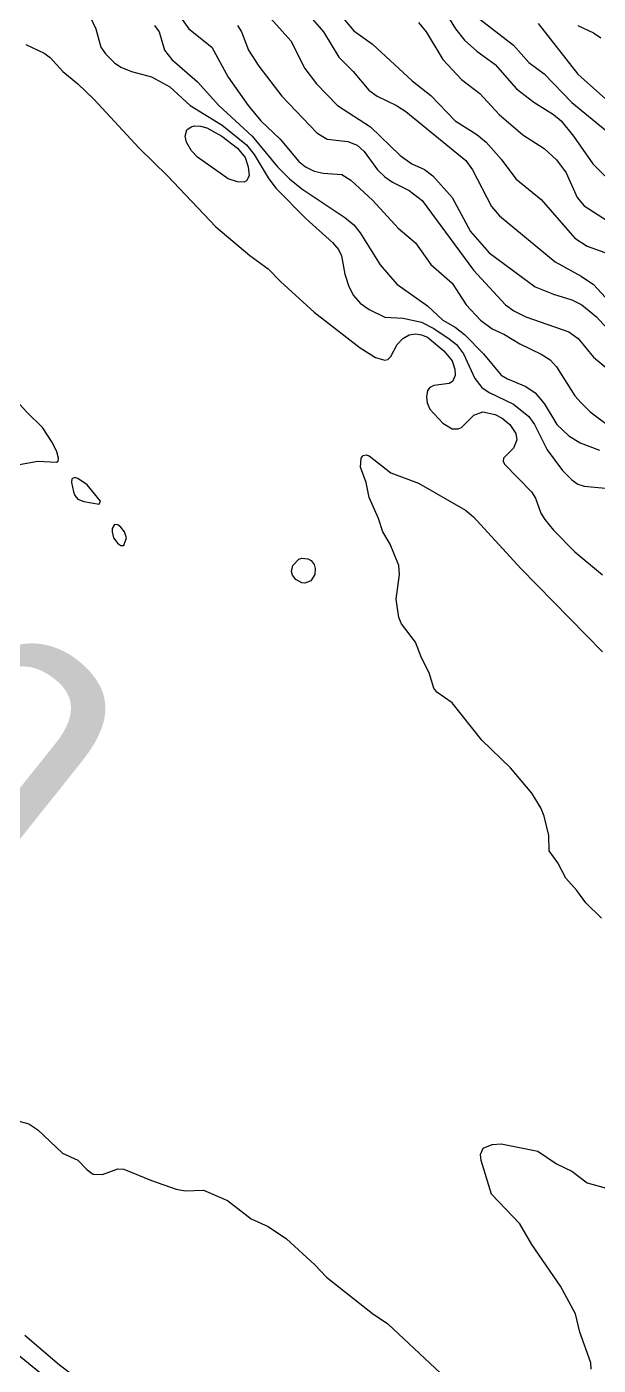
# Model space of a CAD drawing. Extents: x 474277 to 475042, y 254928 to 255625.
# Drawn here: x 474694.77 to 474709.05, y 255035.73 to 255069.19 of the extents above; entities that cross this region are included whole.
import ezdxf

# ---------------------------------------------------------------- set-up
doc = ezdxf.new("R2010")
doc.units = 0
doc.header["$MEASUREMENT"] = 0
doc.layers.add('BaseMapV2_DTM_export_MonNov09090547073261 — entities', color=1, linetype='CONTINUOUS')
doc.styles.get("Standard").update_dxf_attribs({"font": 'romans.shx'})

msp = doc.modelspace()

# ---------------------------------------------------------------- linework, layer by layer
at = {"layer": 'BaseMapV2_DTM_export_MonNov09090547073261 — entities', "color": 15, "linetype": 'Continuous', "true_color": 0xb7484b}
for points in [[(474701.723, 255070.546, 87.25), (474702.95, 255069.093, 87.25), (474703.41, 255068.759, 87.25), (474704.404, 255067.839, 87.25), (474704.867, 255067.475, 87.25), (474705.474, 255066.843, 87.25), (474706.017, 255066.5, 87.25), (474706.25, 255066.306, 87.25), (474706.63, 255065.883, 87.25), (474706.995, 255065.386, 87.25), (474707.627, 255064.877, 87.25), (474708.471, 255063.909, 87.25), (474708.777, 255063.71, 87.25), (474709.22, 255063.546, 87.25)], [(474696.211, 255069.756, 88.75), (474696.499, 255069.143, 88.75), (474696.625, 255068.683, 88.75), (474696.739, 255068.514, 88.75), (474696.969, 255068.287, 88.75), (474697.123, 255068.18, 88.75), (474697.394, 255068.069, 88.75), (474697.889, 255067.936, 88.75), (474698.349, 255067.687, 88.75), (474698.86, 255067.226, 88.75), (474699.653, 255066.735, 88.75), (474700.266, 255066.239, 88.75), (474700.458, 255065.999, 88.75), (474700.803, 255065.413, 88.75), (474700.996, 255065.156, 88.75), (474701.754, 255064.389, 88.75), (474702.413, 255063.8, 88.75), (474702.563, 255063.622, 88.75), (474702.636, 255063.469, 88.75), (474702.72, 255063.009, 88.75), (474702.822, 255062.702, 88.75), (474702.937, 255062.472, 88.75), (474703.103, 255062.283, 88.75), (474703.333, 255062.121, 88.75), (474703.717, 255061.928, 88.75), (474704.177, 255061.905, 88.75), (474704.637, 255061.807, 88.75), (474704.944, 255061.652, 88.75), (474705.327, 255061.393, 88.75), (474705.509, 255061.245, 88.75), (474705.69, 255061.015, 88.75), (474705.97, 255060.402, 88.75), (474706.146, 255060.172, 88.75), (474706.324, 255060.05, 88.75), (474706.937, 255059.754, 88.75), (474707.32, 255059.452, 88.75), (474707.459, 255059.252, 88.75), (474707.781, 255058.616, 88.75), (474708.161, 255058.102, 88.75), (474708.394, 255057.867, 88.75), (474708.547, 255057.761, 88.75), (474708.701, 255057.704, 88.75), (474709.314, 255057.65, 88.75)], [(474698.426, 255069.7, 88.25), (474698.825, 255069.143, 88.25), (474699.395, 255068.683, 88.25), (474699.806, 255067.931, 88.25), (474700.306, 255067.226, 88.25), (474700.626, 255066.843, 88.25), (474701.109, 255066.383, 88.25), (474701.57, 255065.823, 88.25), (474701.739, 255065.693, 88.25), (474701.953, 255065.585, 88.25), (474702.183, 255065.531, 88.25), (474702.643, 255065.497, 88.25), (474702.873, 255065.354, 88.25), (474703.421, 255064.849, 88.25), (474704.054, 255064.159, 88.25), (474704.483, 255063.793, 88.25), (474704.867, 255063.245, 88.25), (474705.404, 255062.783, 88.25), (474705.749, 255062.242, 88.25), (474706.114, 255061.859, 88.25), (474706.4, 255061.64, 88.25), (474706.707, 255061.502, 88.25), (474707.09, 255061.264, 88.25), (474707.627, 255061.009, 88.25), (474707.853, 255060.862, 88.25), (474708.011, 255060.686, 88.25), (474708.471, 255059.966, 88.25), (474708.624, 255059.79, 88.25), (474708.854, 255059.568, 88.25), (474709.544, 255059.052, 88.25)], [(474700.65, 255069.646, 87.75), (474701.373, 255068.836, 87.75), (474701.723, 255068.149, 87.75), (474702.012, 255067.763, 87.75), (474702.536, 255067.226, 87.75), (474703.364, 255066.689, 87.75), (474704.1, 255065.974, 87.75), (474704.399, 255065.769, 87.75), (474704.713, 255065.627, 87.75), (474704.917, 255065.462, 87.75), (474705.404, 255064.923, 87.75), (474705.864, 255064.073, 87.75), (474706.324, 255063.543, 87.75), (474707.474, 255062.691, 87.75), (474707.934, 255062.504, 87.75), (474708.394, 255062.368, 87.75), (474708.646, 255062.242, 87.75), (474709.007, 255061.941, 87.75), (474709.372, 255061.552, 87.75)], [(474701.8, 255069.514, 87.5), (474702.189, 255069.066, 87.5), (474702.567, 255068.434, 87.5), (474702.927, 255068.069, 87.5), (474703.319, 255067.609, 87.5), (474703.526, 255067.456, 87.5), (474704.013, 255067.226, 87.5), (474704.247, 255067.073, 87.5), (474705.746, 255065.846, 87.5), (474705.911, 255065.616, 87.5), (474706.39, 255064.696, 87.5), (474706.589, 255064.466, 87.5), (474707.974, 255063.316, 87.5), (474708.624, 255062.957, 87.5), (474708.931, 255062.751, 87.5), (474709.544, 255062.089, 87.5)], [(474705.174, 255069.656, 86.75), (474705.484, 255069.143, 86.75), (474705.71, 255068.855, 86.75), (474706.017, 255068.58, 86.75), (474706.477, 255068.244, 86.75), (474707.014, 255067.643, 86.75), (474707.446, 255067.303, 86.75), (474707.934, 255066.995, 86.75), (474708.123, 255066.843, 86.75), (474708.437, 255066.459, 86.75), (474708.918, 255065.769, 86.75), (474709.544, 255065.148, 86.75)], [(474697.966, 255069.226, 88.5), (474698.08, 255069.066, 88.5), (474698.218, 255068.606, 88.5), (474698.399, 255068.376, 88.5), (474699.039, 255067.816, 88.5), (474699.57, 255067.226, 88.5), (474700.408, 255066.459, 88.5), (474701.04, 255065.693, 88.5), (474701.34, 255065.392, 88.5), (474701.646, 255065.139, 88.5), (474702.72, 255064.423, 88.5), (474702.946, 255064.236, 88.5), (474703.103, 255064.041, 88.5), (474703.604, 255063.239, 88.5), (474704.023, 255062.76, 88.5), (474704.79, 255062.213, 88.5), (474705.172, 255061.859, 88.5), (474705.48, 255061.678, 88.5), (474705.71, 255061.502, 88.5), (474706.185, 255061.015, 88.5), (474706.63, 255060.482, 88.5), (474706.784, 255060.387, 88.5), (474707.244, 255060.199, 88.5), (474707.474, 255060.038, 88.5), (474707.704, 255059.774, 88.5), (474708.019, 255059.252, 88.5), (474708.317, 255058.964, 88.5), (474708.605, 255058.792, 88.5), (474709.084, 255058.606, 88.5)], [(474700.035, 255069.22, 88), (474700.136, 255069.066, 88), (474700.315, 255068.606, 88), (474700.573, 255068.208, 88), (474701.145, 255067.456, 88), (474702.021, 255066.536, 88), (474702.281, 255066.383, 88), (474702.797, 255066.32, 88), (474703.027, 255066.232, 88), (474703.202, 255066.076, 88), (474703.538, 255065.616, 88), (474703.717, 255065.439, 88), (474703.908, 255065.309, 88), (474704.33, 255065.1, 88), (474704.652, 255064.849, 88), (474705.94, 255063.104, 88), (474706.735, 255062.242, 88), (474706.947, 255062.089, 88), (474707.244, 255061.938, 88), (474708.317, 255061.565, 88), (474708.551, 255061.399, 88), (474708.931, 255060.932, 88), (474709.314, 255060.612, 88)], [(474704.56, 255069.295, 87), (474704.756, 255069.066, 87), (474705.166, 255068.376, 87), (474705.634, 255067.871, 87), (474706.094, 255067.522, 87), (474706.575, 255066.996, 87), (474707.167, 255066.491, 87), (474707.704, 255066.151, 87), (474708.011, 255065.867, 87), (474708.248, 255065.539, 87), (474708.524, 255064.926, 87), (474708.701, 255064.715, 87), (474710.541, 255063.531, 87)], [(474706.017, 255069.439, 86.5), (474706.937, 255068.729, 86.5), (474707.32, 255068.301, 86.5), (474707.704, 255068.014, 86.5), (474708.394, 255067.295, 86.5), (474709.227, 255066.613, 86.5)], [(474707.55, 255069.272, 86.25), (474708.547, 255068.01, 86.25), (474709.314, 255067.317, 86.25)], [(474708.547, 255069.221, 86), (474708.931, 255069.039, 86), (474709.12, 255068.913, 86)], [(474694.746, 255068.75, 89), (474695.206, 255068.53, 89), (474695.359, 255068.42, 89), (474695.673, 255068.069, 89), (474696.049, 255067.762, 89), (474696.447, 255067.379, 89), (474697.583, 255066.155, 89), (474698.287, 255065.462, 89), (474699.499, 255064.188, 89), (474700.343, 255063.477, 89), (474700.803, 255063.139, 89), (474701.11, 255062.821, 89), (474701.953, 255062.059, 89), (474703.103, 255061.162, 89), (474703.487, 255060.921, 89), (474703.717, 255060.853, 89), (474703.793, 255060.876, 89), (474703.87, 255060.95, 89), (474704.025, 255061.245, 89), (474704.171, 255061.399, 89), (474704.33, 255061.486, 89), (474704.483, 255061.511, 89), (474704.637, 255061.491, 89), (474704.79, 255061.428, 89), (474705.198, 255061.092, 89), (474705.404, 255060.844, 89), (474705.472, 255060.632, 89), (474705.48, 255060.475, 89), (474705.408, 255060.325, 89), (474705.327, 255060.277, 89), (474704.944, 255060.221, 89), (474704.844, 255060.172, 89), (474704.788, 255060.095, 89), (474704.76, 255059.942, 89), (474704.776, 255059.788, 89), (474704.841, 255059.635, 89), (474705.174, 255059.284, 89), (474705.404, 255059.141, 89), (474705.557, 255059.141, 89), (474705.634, 255059.172, 89), (474705.947, 255059.482, 89), (474706.17, 255059.562, 89), (474706.477, 255059.502, 89), (474706.654, 255059.405, 89), (474706.844, 255059.252, 89), (474706.996, 255059.022, 89), (474707.017, 255058.868, 89), (474706.937, 255058.661, 89), (474706.686, 255058.408, 89), (474706.679, 255058.332, 89), (474706.712, 255058.255, 89), (474707.389, 255057.565, 89), (474707.483, 255057.411, 89), (474707.619, 255057.028, 89), (474707.717, 255056.875, 89), (474707.934, 255056.606, 89), (474708.471, 255056.064, 89), (474709.161, 255055.494, 89)], [(474700.205, 255065.309, 89), (474700.036, 255065.312, 89), (474699.806, 255065.389, 89), (474699.039, 255065.933, 89), (474698.886, 255066.092, 89), (474698.762, 255066.306, 89), (474698.729, 255066.459, 89), (474698.776, 255066.613, 89), (474698.877, 255066.689, 89), (474698.963, 255066.712, 89), (474699.116, 255066.71, 89), (474699.269, 255066.667, 89), (474699.644, 255066.459, 89), (474700.037, 255066.153, 89), (474700.228, 255065.923, 89), (474700.307, 255065.693, 89), (474700.328, 255065.462, 89), (474700.266, 255065.339, 89), (474700.205, 255065.309, 89)], [(474694.362, 255058.206, 89), (474695.052, 255058.328, 89), (474695.512, 255058.304, 89), (474695.56, 255058.332, 89), (474695.566, 255058.408, 89), (474695.522, 255058.562, 89), (474695.417, 255058.792, 89), (474695.17, 255059.175, 89), (474694.776, 255059.558, 89), (474694.286, 255060.099, 89)], [(474709.138, 255046.907, 89.25), (474708.746, 255047.29, 89.25), (474708.521, 255047.597, 89.25), (474708.241, 255047.906, 89.25), (474708.041, 255048.287, 89.25), (474707.829, 255048.594, 89.25), (474707.818, 255048.977, 89.25), (474707.704, 255049.459, 89.25), (474707.621, 255049.667, 89.25), (474707.397, 255050.032, 89.25), (474706.857, 255050.664, 89.25), (474706.147, 255051.354, 89.25), (474705.404, 255052.29, 89.25), (474705.02, 255052.557, 89.25), (474704.946, 255052.658, 89.25), (474704.827, 255053.041, 89.25), (474704.637, 255053.419, 89.25), (474704.491, 255053.808, 89.25), (474704.14, 255054.268, 89.25), (474704.07, 255054.421, 89.25), (474704.002, 255054.881, 89.25), (474704.088, 255055.495, 89.25), (474704.074, 255055.725, 89.25), (474703.85, 255056.261, 89.25), (474703.669, 255056.568, 89.25), (474703.563, 255056.899, 89.25), (474703.333, 255057.421, 89.25), (474703.25, 255057.795, 89.25), (474703.113, 255058.178, 89.25), (474703.133, 255058.408, 89.25), (474703.18, 255058.476, 89.25), (474703.257, 255058.494, 89.25), (474703.333, 255058.469, 89.25), (474703.87, 255058.043, 89.25), (474704.56, 255057.779, 89.25), (474705.739, 255057.105, 89.25), (474705.94, 255056.938, 89.25), (474707.121, 255055.648, 89.25), (474709.161, 255053.569, 89.25)], [(474696.586, 255057.254, 89), (474696.615, 255057.335, 89), (474696.279, 255057.741, 89), (474696.049, 255057.899, 89), (474695.972, 255057.926, 89), (474695.896, 255057.892, 89), (474695.889, 255057.795, 89), (474695.941, 255057.565, 89), (474695.972, 255057.472, 89), (474696.049, 255057.38, 89), (474696.202, 255057.324, 89), (474696.586, 255057.254, 89)], [(474697.199, 255056.223, 89), (474697.263, 255056.415, 89), (474697.217, 255056.568, 89), (474697.123, 255056.683, 89), (474697.046, 255056.737, 89), (474696.969, 255056.749, 89), (474696.91, 255056.645, 89), (474696.903, 255056.568, 89), (474696.939, 255056.415, 89), (474697.046, 255056.275, 89), (474697.123, 255056.226, 89), (474697.199, 255056.223, 89)], [(474701.868, 255055.341, 89.25), (474701.723, 255055.283, 89.25), (474701.646, 255055.287, 89.25), (474701.493, 255055.373, 89.25), (474701.416, 255055.484, 89.25), (474701.392, 255055.571, 89.25), (474701.421, 255055.725, 89.25), (474701.57, 255055.884, 89.25), (474701.646, 255055.909, 89.25), (474701.8, 255055.894, 89.25), (474701.876, 255055.849, 89.25), (474701.953, 255055.746, 89.25), (474701.982, 255055.648, 89.25), (474701.973, 255055.495, 89.25), (474701.868, 255055.341, 89.25)], [(474694.516, 255041.847, 89.25), (474694.822, 255041.763, 89.25), (474695.052, 255041.619, 89.25), (474695.666, 255041.036, 89.25), (474696.049, 255040.857, 89.25), (474696.279, 255040.614, 89.25), (474696.432, 255040.508, 89.25), (474696.662, 255040.502, 89.25), (474697.046, 255040.641, 89.25), (474697.199, 255040.633, 89.25), (474697.889, 255040.346, 89.25), (474698.503, 255040.136, 89.25), (474698.733, 255040.092, 89.25), (474699.193, 255040.112, 89.25), (474699.788, 255039.853, 89.25), (474700.38, 255039.393, 89.25), (474700.803, 255039.198, 89.25), (474701.263, 255038.891, 89.25), (474701.972, 255038.242, 89.25), (474702.266, 255037.936, 89.25), (474703.41, 255037.026, 89.25), (474703.793, 255036.764, 89.25), (474705.899, 255034.792, 89.25)], [(474708.877, 255035.635, 89.25), (474708.87, 255035.789, 89.25), (474708.593, 255036.556, 89.25), (474708.489, 255037.016, 89.25), (474708.109, 255037.706, 89.25), (474707.397, 255038.751, 89.25), (474707.09, 255039.266, 89.25), (474706.383, 255040.006, 89.25), (474706.124, 255040.849, 89.25), (474706.114, 255041.003, 89.25), (474706.176, 255041.156, 89.25), (474706.4, 255041.246, 89.25), (474706.63, 255041.263, 89.25), (474707.547, 255041.079, 89.25), (474708.011, 255040.768, 89.25), (474708.394, 255040.579, 89.25), (474708.777, 255040.292, 89.25), (474709.314, 255040.145, 89.25)], [(474694.721, 255036.479, 89.5), (474695.589, 255035.741, 89.5), (474696.337, 255035.175, 89.5)], [(474694.362, 255036.161, 89.75), (474695.179, 255035.482, 89.75)]]:
    msp.add_polyline3d(points, dxfattribs=at)

# ---------------------------------------------------------------- texts
at = {"layer": 'BaseMapV2_DTM_export_MonNov09090547073261 — entities', "color": 250, "true_color": 0x323232, "insert": (474677.786, 255060.925), "char_height": 0.2, "width": 17.61571, "attachment_point": 7, "rotation": 321.424}
msp.add_mtext('\\fOpen Sans|i0|b0;\\H7.02279;89\\~m', dxfattribs=at)

doc.saveas('drawing.dxf')
